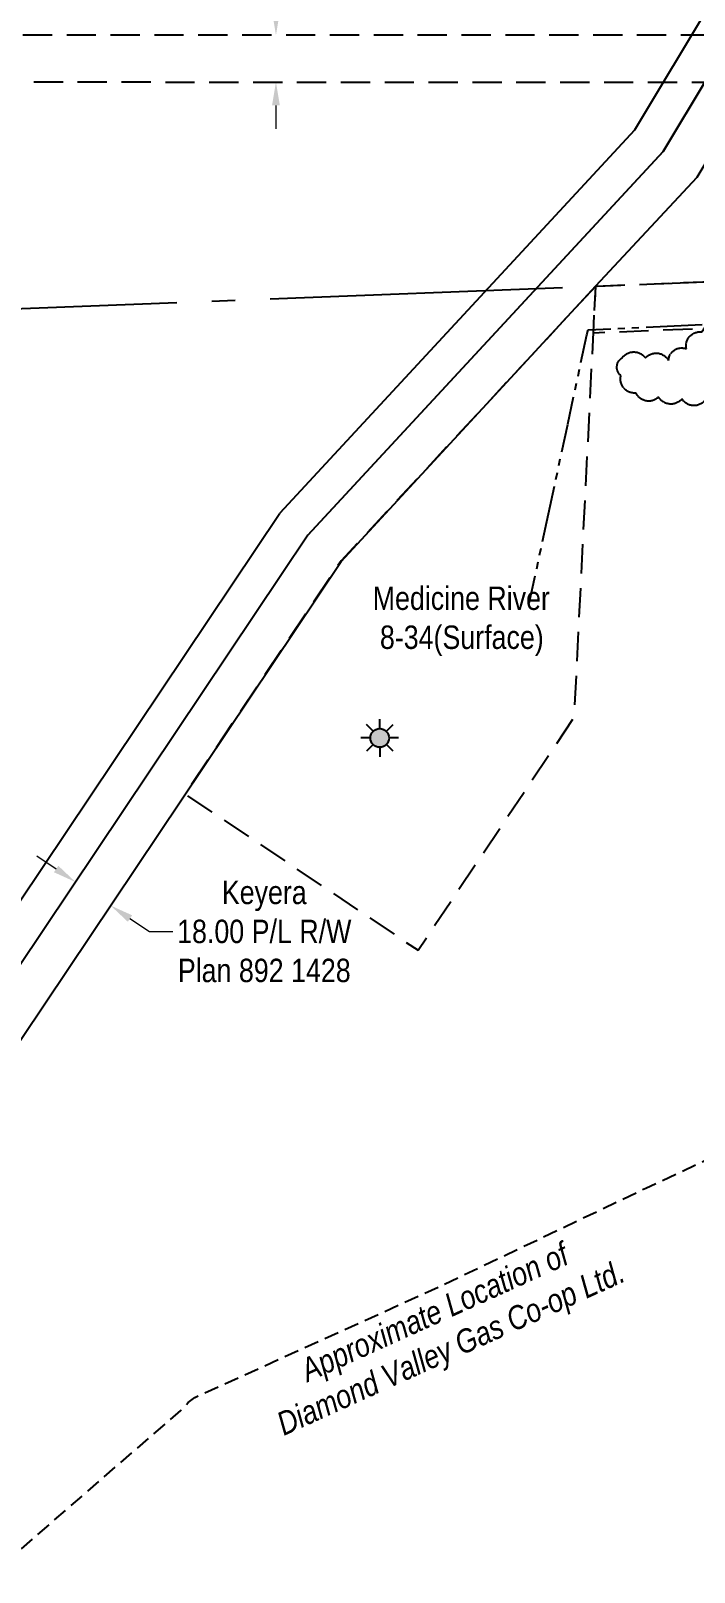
# Model space of a CAD drawing. Extents: x 675519 to 688669, y 5804595 to 5836613.
# Drawn here: x 680611 to 680894, y 5808241 to 5808899 of the extents above; entities that cross this region are included whole.
import ezdxf

# ---------------------------------------------------------------- set-up
doc = ezdxf.new("R2010")
doc.units = 0
doc.header["$LTSCALE"] = 5
doc.header["$PDMODE"] = 3
doc.header["$PDSIZE"] = 10
for name, pattern in [('0', [1, 1, 0]), ('foc-ACCESSROAD', [3.75, 2.5, -1.25]), ('foc-QUARTERLINE', [33, 25, -3, 2, -3]), ('POWERLINE5', [7.8, 2.4, -0.6, 0.6, -0.6, 0.6, -0.6, 2.4]), ('UG_PIPE', [1.875, 1.25, -0.625])]:
    doc.linetypes.add(name, pattern=pattern)
doc.layers.get('Defpoints').update_dxf_attribs({"color": 9})
for name, color, linetype in [('AS-PIPE-UG', 44, 'UG_PIPE'), ('AS-PIPE-UG-T', 44, 'Continuous'), ('AS-POWER-EXISTING', 72, 'POWERLINE5'), ('F-AR', 190, 'foc-ACCESSROAD'), ('F-RW', 190, 'Continuous'), ('F-WS', 190, 'foc-ACCESSROAD'), ('F-WS-S', 8, 'Continuous'), ('L-QSEC', 8, 'foc-QUARTERLINE'), ('T-BUSH', 110, '0')]:
    doc.layers.add(name, color=color, linetype=linetype)
for name, color, linetype, lineweight in [('F-AR-T', 190, 'Continuous', 9), ('F-RW-T', 190, 'Continuous', 9), ('F-WS-T', 190, 'Continuous', 9)]:
    doc.layers.add(name, color=color, linetype=linetype, lineweight=lineweight)
doc.styles.add('175L', font='ARIALN.TTF', dxfattribs={"height": 20})
doc.styles.add('80CG', font='ARIALN.TTF', dxfattribs={"height": 10})
doc.dimstyles.new('Compass 5 000', dxfattribs={"dimscale": 5, "dimtxt": 9, "dimasz": 2, "dimexe": 0.2, "dimexo": 0.0625, "dimgap": 0.5, "dimtad": 0, "dimtih": 1, "dimtoh": 1, "dimzin": 0, "dimdsep": 46, "dimtxsty": '80CG', "dimcen": 0.1, "dimse1": 1, "dimse2": 1, "dimclrd": 256, "dimclrt": 256, "dimaunit": 1, "dimadec": 4, "dimazin": 0, "dimtfac": 0.06, "dimtofl": 0, "dimtmove": 0, "dimatfit": 1, "dimfxl": 0.2, "dimtolj": 1, "dimtzin": 0, "dimlwd": -1, "dimarcsym": 0})

# ---------------------------------------------------------------- blocks, each defined once
blk = doc.blocks.new('*D666')
at = {"layer": 'Defpoints', "color": 0, "transparency": 16777216}
for p in [(680645.33, 5808558.62), (680660.27, 5808548.61), (680644.85, 5808525.59)]:
    blk.add_point(p, dxfattribs=at)
at = {"layer": 'F-RW-T', "transparency": 16777216}
for p, q in [((680621.59, 5808541.17), (680613.29, 5808546.74)), ((680653.15, 5808520.02), (680661.46, 5808514.45)), ((680661.46, 5808514.45), (680671.46, 5808514.45))]:
    blk.add_line(p, q, dxfattribs=at)
for points in [[(680622.52, 5808542.55), (680620.67, 5808539.79), (680629.9, 5808535.6)], [(680654.08, 5808521.4), (680652.23, 5808518.64), (680644.85, 5808525.59)]]:
    blk.add_solid(points, dxfattribs=at)
at = {"layer": 'F-RW-T', "transparency": 16777216, "insert": (680710.55, 5808514.45), "char_height": 10, "attachment_point": 5, "style": '80CG'}
blk.add_mtext('\\A1;Keyera\\P18.00 P/L R/W\\PPlan 892 1428', dxfattribs=at)
blk = doc.blocks.new('GAS')
h = blk.add_hatch(color=255)
h.dxf.hatch_style = 1
edge = h.paths.add_edge_path()
edge.add_arc((0, 0), 0.9, 0, 360)
for p, q in [((0, 0.81), (0, 1.62)), ((-0.81, 0), (-1.62, 0)), ((-0.57, 0.57), (-1.14, 1.14)), ((0.57, 0.57), (1.14, 1.14)), ((1.62, 0), (0.81, 0)), ((-0.57, -0.57), (-1.14, -1.14)), ((0, -0.81), (0, -1.62)), ((1.14, -1.14), (0.57, -0.57))]:
    blk.add_line(p, q)
blk.add_circle((0, 0), 0.8)
blk = doc.blocks.new('*D683')
at = {"layer": 'Defpoints', "color": 0, "transparency": 16777216}
for p in [(680715.55, 5808897.43), (680732.48, 5808897.43), (680732.47, 5808877.43)]:
    blk.add_point(p, dxfattribs=at)
at = {"layer": 'F-AR-T', "transparency": 16777216}
for p, q in [((680715.55, 5808907.43), (680715.55, 5808917.43)), ((680715.55, 5808917.43), (680725.55, 5808917.43)), ((680715.54, 5808867.44), (680715.54, 5808857.44))]:
    blk.add_line(p, q, dxfattribs=at)
for points in [[(680713.89, 5808907.43), (680717.22, 5808907.43), (680715.55, 5808897.43)], [(680713.88, 5808867.44), (680717.21, 5808867.44), (680715.55, 5808877.44)]]:
    blk.add_solid(points, dxfattribs=at)
at = {"layer": 'F-AR-T', "transparency": 16777216, "insert": (680753.29, 5808917.43), "char_height": 10, "attachment_point": 5, "style": '80CG'}
blk.add_mtext('\\A1;Whitecap\\P20.00 A/R', dxfattribs=at)

msp = doc.modelspace()

# ---------------------------------------------------------------- linework, layer by layer
at = {"layer": 'AS-PIPE-UG', "flags": 128}
msp.add_lwpolyline([(680244.086, 5808065.771), (680263.832, 5808067.043), (680301.096, 5808071.898), (680322.695, 5808073.328), (680363.384, 5808074.056), (680370.473, 5808075.105), (680377.674, 5808077.594), (680381.384, 5808079.421), (680450.412, 5808128.745), (680566.41, 5808215.754), (680674.889, 5808309.855), (680678.061, 5808313.205), (680680.91, 5808315.416), (680785.893, 5808362.982), (680873.607, 5808404.828), (680960.619, 5808445.388), (680962.764, 5808446.205), (680964.032, 5808446.188), (680964.763, 5808445.785), (680967.016, 5808442.829), (680979.343, 5808428.531), (680982.827, 5808424.917), (680986.85, 5808422.244), (680990.444, 5808420.871), (680992.844, 5808420.784), (681021.07, 5808425.435), (681023.598, 5808425.905), (681034.203, 5808431.752), (681037.286, 5808433.698), (681039.422, 5808435.682), (681038.315, 5808440.456), (681035.497, 5808445.083)], dxfattribs=at)
at = {"layer": 'AS-POWER-EXISTING', "flags": 128}
msp.add_lwpolyline([(680823.839, 5808654.773), (680848.925, 5808771.598), (681128.575, 5808784.331), (681140.354, 5808482.727)], dxfattribs=at)
at = {"layer": 'F-AR', "flags": 128}
for points in [[(680500.774, 5808897.48), (680500.77, 5808877.484), (681121.935, 5808877.347), (681121.177, 5808897.344)], [(680852.234, 5808790.241), (681124.831, 5808800.929), (681125.598, 5808780.947), (680851.238, 5808770.189)]]:
    msp.add_lwpolyline(points, close=True, dxfattribs=at)
at = {"layer": 'F-RW', "flags": 128}
for points in [[(680729.186, 5808683.772), (680881.042, 5808847.691), (681073.712, 5809168.415), (681110.326, 5809182.609), (681109.713, 5809198.714), (681063.34, 5809180.736), (680868.806, 5808856.853), (680717.188, 5808693.248)], [(680743.352, 5808672.573), (680852.324, 5808790.339), (680895.513, 5808836.824), (681085.96, 5809153.861), (681111.048, 5809163.589), (681110.326, 5809182.609), (681073.712, 5809168.415), (680881.042, 5808847.691), (680729.186, 5808683.772)], [(680246.81, 5807991.418), (680341.897, 5808133.368), (680717.188, 5808693.248)], [(680729.186, 5808683.772), (680357.35, 5808128.841), (680342.893, 5808107.303), (680247.771, 5807965.18)], [(680729.186, 5808683.772), (680357.35, 5808128.841), (680247.772, 5807965.156)], [(680248.881, 5807934.885), (680343.963, 5808076.619), (680743.352, 5808672.573)]]:
    msp.add_lwpolyline(points, dxfattribs=at)
at = {"layer": 'F-WS', "flags": 128}
msp.add_lwpolyline([(680852.233, 5808790.241), (680743.437, 5808672.916), (680676.746, 5808573.178), (680776.271, 5808506.444), (680843.09, 5808606.097), (680852.234, 5808790.241)], dxfattribs=at)
at = {"layer": 'L-QSEC', "flags": 128}
msp.add_lwpolyline([(680218.458, 5808765.392), (681124.831, 5808800.928)], dxfattribs=at)
at = {"layer": 'T-BUSH', "flags": 128}
msp.add_lwpolyline([(681092.42, 5808719.735, -0.5205671), (681095.64, 5808729.201, -0.5205671), (681098.861, 5808738.666, -0.5205671), (681097.252, 5808748.465, -0.5205671), (681093.201, 5808757.519, -0.5205671), (681084.25, 5808761.67, -0.5205671), (681074.866, 5808764.975, -0.5205671), (681065.003, 5808766.618, -0.5205671), (681055.185, 5808766.528, -0.5205671), (681045.42, 5808764.381, -0.5205671), (681035.673, 5808762.153, -0.5205671), (681025.961, 5808759.781, -0.5205671), (681016.68, 5808756.284, -0.5205671), (681007.883, 5808751.532, -0.5205671), (680998.475, 5808748.25, -0.5205671), (680988.874, 5808745.536, -0.5205671), (680978.883, 5808745.144, -0.5205671), (680968.894, 5808744.718, -0.5205671), (680958.936, 5808743.824, -0.5205671), (680948.978, 5808742.931, -0.5205671), (680939.019, 5808742.038, -0.5205671), (680929.031, 5808741.591, -0.5205671), (680919.041, 5808741.222, -0.5205671), (680909.044, 5808741.376, -0.5205671), (680899.046, 5808741.53, -0.5205671), (680889.066, 5808742.033, -0.5205671), (680879.101, 5808742.849, -0.5205671), (680869.453, 5808744.551, -0.5205671), (680862.98, 5808751.988, -0.5205671), (680863.535, 5808759.559, -0.5205671), (680873.436, 5808759.532, -0.5205671), (680883.373, 5808758.432, -0.5205671), (680890.953, 5808763.457, -0.5205671), (680897.703, 5808770.651, -0.5205671), (680907.464, 5808772.819, -0.5205671), (680917.396, 5808773.6, -0.5205671), (680927.391, 5808773.878, -0.5205671), (680937.385, 5808774.155, -0.5205671), (680947.375, 5808774.566, -0.5205671), (680957.365, 5808774.992, -0.5205671), (680967.354, 5808775.419, -0.5205671), (680977.343, 5808775.846, -0.5205671), (680987.334, 5808776.21, -0.5205671), (680997.332, 5808776.368, -0.5205671), (681007.329, 5808776.527, -0.5205671), (681017.326, 5808776.686, -0.5205671), (681027.323, 5808776.844, -0.5205671), (681037.32, 5808776.992, -0.5205671), (681047.318, 5808777.103, -0.5205671), (681057.316, 5808777.214, -0.5205671), (681067.314, 5808777.325, -0.5205671), (681077.312, 5808777.365, -0.5205671), (681087.31, 5808777.365, -0.5205671), (681097.239, 5808776.923, -0.5205671), (681106.756, 5808773.855, -0.5205671), (681108.899, 5808764.32, -0.5205671), (681110.185, 5808754.407, -0.5205671), (681111.277, 5808744.475, -0.5205671), (681111.363, 5808734.498, -0.5205671), (681104.201, 5808727.849, -0.5205671), (681097.96, 5808720.156, -0.5205671)], format="xyb", close=True, dxfattribs=at)

# ---------------------------------------------------------------- block references
at = {"layer": 'F-WS-S', "xscale": 4.999214999999947, "yscale": 4.999214999999947, "zscale": 4.999214999999947}
msp.add_blockref('GAS', (680759.892, 5808597.175), dxfattribs=at)

# ---------------------------------------------------------------- texts
at = {"layer": 'AS-PIPE-UG-T', "insert": (680787.382, 5808342.918), "char_height": 10, "width": 160.13411, "attachment_point": 5, "rotation": 24.374448, "style": '80CG'}
msp.add_mtext('\\A1;{\\fArial Narrow|b0|i1|c0|p34;Approximate Location of\\PDiamond Valley Gas Co-op Ltd.}', dxfattribs=at)
at = {"layer": 'F-WS-T', "insert": (680748.808, 5808661.881), "char_height": 9.99843, "attachment_point": 1, "style": '175L'}
msp.add_mtext_dynamic_manual_height_columns('\\pi8.0822;Medicine River\\P\\pi11.172;8-34(Surface)', width=91.2141, gutter_width=100, heights=[0], dxfattribs=at)

# ---------------------------------------------------------------- dimensions: what is measured, and where the dimension line sits
at = {"layer": 'F-AR-T'}
dim = msp.add_aligned_dim(p1=(680732.474, 5808877.433), p2=(680732.479, 5808897.429), distance=16.928, text='Whitecap\\P20.00 A/R', dimstyle='Compass 5 000', dxfattribs=at)
dim.commit()
dim.dimension.update_dxf_attribs({"geometry": '*D683', "text_midpoint": (680753.29, 5808917.433)})
at = {"layer": 'F-RW-T'}
dim = msp.add_aligned_dim(p1=(680645.329, 5808558.624), p2=(680660.275, 5808548.608), distance=-27.712, text='Keyera\\P18.00 P/L R/W\\PPlan 892 1428', dimstyle='Compass 5 000', dxfattribs=at)
dim.commit()
dim.dimension.update_dxf_attribs({"geometry": '*D666', "text_midpoint": (680710.547, 5808514.453)})

doc.saveas('drawing.dxf')
